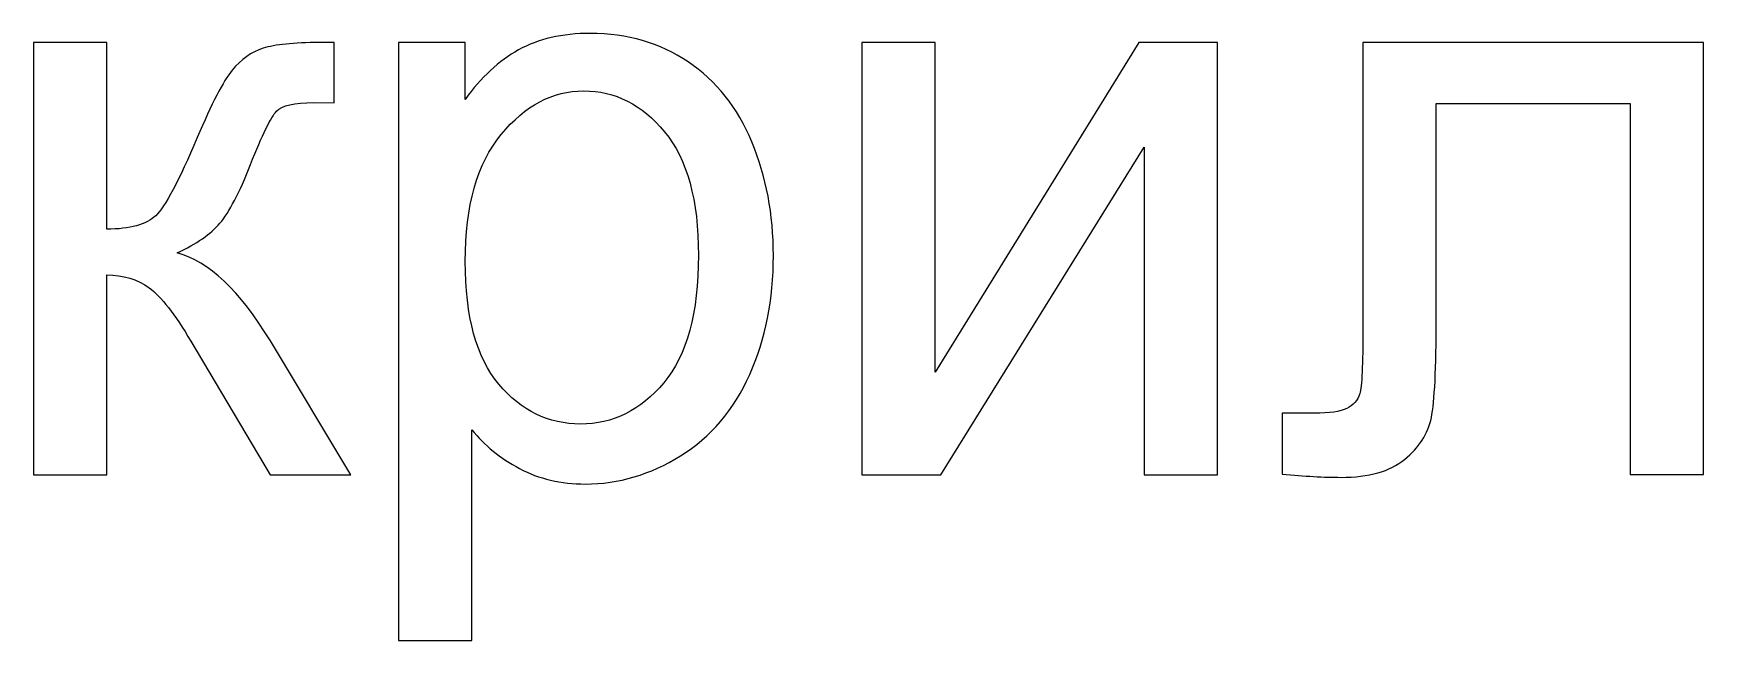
# Model space of a CAD drawing. Header units: centimetres. Extents: x -57 to 189, y -76 to 83.
# Drawn here: x 25.44 to 44.07, y 74.12 to 80.89 of the extents above; entities that cross this region are included whole.
import ezdxf

# ---------------------------------------------------------------- set-up
doc = ezdxf.new("R2010")
doc.units = ezdxf.units.CM
doc.header["$MEASUREMENT"] = 0
doc.layers.add('DEFAULT', color=7, linetype='Continuous')

msp = doc.modelspace()

# ---------------------------------------------------------------- linework, layer by layer
at = {"layer": 'DEFAULT', "color": 250}
for points, knots in [([(29.51312, 74.1174), (29.51312, 74.1174), (29.51312, 80.78754), (29.51312, 80.78754), (29.51312, 80.78754), (29.51312, 80.78754), (30.25631, 80.78754), (30.25631, 80.78754), (30.25631, 80.78754), (30.25631, 80.78754), (30.25631, 80.15428), (30.25631, 80.15428), (30.25631, 80.15428), (30.43127, 80.39891), (30.62946, 80.58316), (30.85086, 80.70548), (30.85086, 80.70548), (31.07073, 80.82779), (31.33858, 80.88973), (31.65289, 80.88973), (31.65289, 80.88973), (32.06474, 80.88973), (32.42705, 80.78444), (32.74136, 80.57232), (32.74136, 80.57232), (33.05566, 80.36175), (33.29255, 80.06293), (33.45358, 79.67895), (33.45358, 79.67895), (33.61306, 79.29342), (33.69357, 78.87227), (33.69357, 78.41243), (33.69357, 78.41243), (33.69357, 77.92161), (33.60531, 77.47879), (33.42881, 77.08397), (33.42881, 77.08397), (33.2523, 76.6907), (32.99528, 76.38878), (32.65775, 76.17821), (32.65775, 76.17821), (32.32176, 75.96919), (31.9672, 75.8639), (31.5956, 75.8639), (31.5956, 75.8639), (31.3231, 75.8639), (31.07847, 75.92119), (30.86325, 76.03576), (30.86325, 76.03576), (30.64649, 76.15034), (30.46998, 76.29433), (30.33063, 76.46929), (30.33063, 76.46929), (30.33063, 76.46929), (30.33063, 74.1174), (30.33063, 74.1174), (30.33063, 74.1174), (30.33063, 74.1174), (29.51312, 74.1174), (29.51312, 74.1174)], [0, 0, 0, 0, 0.0625, 0.0625, 0.0625, 0.0625, 0.125, 0.125, 0.125, 0.125, 0.1875, 0.1875, 0.1875, 0.1875, 0.25, 0.25, 0.25, 0.25, 0.3125, 0.3125, 0.3125, 0.3125, 0.375, 0.375, 0.375, 0.375, 0.4375, 0.4375, 0.4375, 0.4375, 0.5, 0.5, 0.5, 0.5, 0.5625, 0.5625, 0.5625, 0.5625, 0.625, 0.625, 0.625, 0.625, 0.6875, 0.6875, 0.6875, 0.6875, 0.75, 0.75, 0.75, 0.75, 0.8125, 0.8125, 0.8125, 0.8125, 0.875, 0.875, 0.875, 0.875, 1, 1, 1, 1]), ([(25.43951, 80.78754), (25.43951, 80.78754), (26.25702, 80.78754), (26.25702, 80.78754), (26.25702, 80.78754), (26.25702, 80.78754), (26.25702, 78.7066), (26.25702, 78.7066), (26.25702, 78.7066), (26.51714, 78.7066), (26.69984, 78.75615), (26.80512, 78.85679), (26.80512, 78.85679), (26.90886, 78.95588), (27.06214, 79.24542), (27.26652, 79.72694), (27.26652, 79.72694), (27.42755, 80.10783), (27.5576, 80.35865), (27.6567, 80.47942), (27.6567, 80.47942), (27.75734, 80.60019), (27.87191, 80.68225), (28.00197, 80.72406), (28.00197, 80.72406), (28.13358, 80.76586), (28.3426, 80.78754), (28.62904, 80.78754), (28.62904, 80.78754), (28.62904, 80.78754), (28.79316, 80.78754), (28.79316, 80.78754), (28.79316, 80.78754), (28.79316, 80.78754), (28.79316, 80.11402), (28.79316, 80.11402), (28.79316, 80.11402), (28.79316, 80.11402), (28.56556, 80.11867), (28.56556, 80.11867), (28.56556, 80.11867), (28.35034, 80.11867), (28.21254, 80.08615), (28.15216, 80.02267), (28.15216, 80.02267), (28.08868, 79.95609), (27.99113, 79.75791), (27.86107, 79.42812), (27.86107, 79.42812), (27.73721, 79.11226), (27.62418, 78.89395), (27.52045, 78.77318), (27.52045, 78.77318), (27.41826, 78.65241), (27.25878, 78.54248), (27.04356, 78.44184), (27.04356, 78.44184), (27.39503, 78.3474), (27.74185, 78.0207), (28.08248, 77.46021), (28.08248, 77.46021), (28.08248, 77.46021), (28.97896, 75.96609), (28.97896, 75.96609), (28.97896, 75.96609), (28.97896, 75.96609), (28.08093, 75.96609), (28.08093, 75.96609), (28.08093, 75.96609), (28.08093, 75.96609), (27.19685, 77.45557), (27.19685, 77.45557), (27.19685, 77.45557), (27.01879, 77.75749), (26.86396, 77.95567), (26.73235, 78.05167), (26.73235, 78.05167), (26.5992, 78.14766), (26.44127, 78.19566), (26.25702, 78.19566), (26.25702, 78.19566), (26.25702, 78.19566), (26.25702, 75.96609), (26.25702, 75.96609), (26.25702, 75.96609), (26.25702, 75.96609), (25.43951, 75.96609), (25.43951, 75.96609), (25.43951, 75.96609), (25.43951, 75.96609), (25.43951, 80.78754), (25.43951, 80.78754)], [0, 0, 0, 0, 0.04166667, 0.04166667, 0.04166667, 0.04166667, 0.08333333, 0.08333333, 0.08333333, 0.08333333, 0.125, 0.125, 0.125, 0.125, 0.16666667, 0.16666667, 0.16666667, 0.16666667, 0.20833333, 0.20833333, 0.20833333, 0.20833333, 0.25, 0.25, 0.25, 0.25, 0.29166667, 0.29166667, 0.29166667, 0.29166667, 0.33333333, 0.33333333, 0.33333333, 0.33333333, 0.375, 0.375, 0.375, 0.375, 0.41666667, 0.41666667, 0.41666667, 0.41666667, 0.45833333, 0.45833333, 0.45833333, 0.45833333, 0.5, 0.5, 0.5, 0.5, 0.54166667, 0.54166667, 0.54166667, 0.54166667, 0.58333333, 0.58333333, 0.58333333, 0.58333333, 0.625, 0.625, 0.625, 0.625, 0.66666667, 0.66666667, 0.66666667, 0.66666667, 0.70833333, 0.70833333, 0.70833333, 0.70833333, 0.75, 0.75, 0.75, 0.75, 0.79166667, 0.79166667, 0.79166667, 0.79166667, 0.83333333, 0.83333333, 0.83333333, 0.83333333, 0.875, 0.875, 0.875, 0.875, 0.91666667, 0.91666667, 0.91666667, 0.91666667, 1, 1, 1, 1]), ([(34.67984, 80.78754), (34.67984, 80.78754), (35.49735, 80.78754), (35.49735, 80.78754), (35.49735, 80.78754), (35.49735, 80.78754), (35.49735, 77.11029), (35.49735, 77.11029), (35.49735, 77.11029), (35.49735, 77.11029), (37.76873, 80.78754), (37.76873, 80.78754), (37.76873, 80.78754), (37.76873, 80.78754), (38.64662, 80.78754), (38.64662, 80.78754), (38.64662, 80.78754), (38.64662, 80.78754), (38.64662, 75.96609), (38.64662, 75.96609), (38.64662, 75.96609), (38.64662, 75.96609), (37.82911, 75.96609), (37.82911, 75.96609), (37.82911, 75.96609), (37.82911, 75.96609), (37.82911, 79.62011), (37.82911, 79.62011), (37.82911, 79.62011), (37.82911, 79.62011), (35.56083, 75.96609), (35.56083, 75.96609), (35.56083, 75.96609), (35.56083, 75.96609), (34.67984, 75.96609), (34.67984, 75.96609), (34.67984, 75.96609), (34.67984, 75.96609), (34.67984, 80.78754), (34.67984, 80.78754)], [0, 0, 0, 0, 0.09090909, 0.09090909, 0.09090909, 0.09090909, 0.18181818, 0.18181818, 0.18181818, 0.18181818, 0.27272727, 0.27272727, 0.27272727, 0.27272727, 0.36363636, 0.36363636, 0.36363636, 0.36363636, 0.45454545, 0.45454545, 0.45454545, 0.45454545, 0.54545455, 0.54545455, 0.54545455, 0.54545455, 0.63636364, 0.63636364, 0.63636364, 0.63636364, 0.72727273, 0.72727273, 0.72727273, 0.72727273, 0.81818182, 0.81818182, 0.81818182, 0.81818182, 1, 1, 1, 1]), ([(40.26926, 80.78754), (40.26926, 80.78754), (44.06882, 80.78754), (44.06882, 80.78754), (44.06882, 80.78754), (44.06882, 80.78754), (44.06882, 75.97073), (44.06882, 75.97073), (44.06882, 75.97073), (44.06882, 75.97073), (43.25131, 75.97073), (43.25131, 75.97073), (43.25131, 75.97073), (43.25131, 75.97073), (43.25131, 80.10938), (43.25131, 80.10938), (43.25131, 80.10938), (43.25131, 80.10938), (41.08677, 80.10938), (41.08677, 80.10938), (41.08677, 80.10938), (41.08677, 80.10938), (41.08677, 77.71104), (41.08677, 77.71104), (41.08677, 77.71104), (41.08677, 77.1521), (41.06819, 76.7836), (41.03258, 76.604), (41.03258, 76.604), (40.99542, 76.42594), (40.89632, 76.27111), (40.73375, 76.13795), (40.73375, 76.13795), (40.56963, 76.0048), (40.33429, 75.93822), (40.02617, 75.93822), (40.02617, 75.93822), (39.83573, 75.93822), (39.61587, 75.95061), (39.36814, 75.97383), (39.36814, 75.97383), (39.36814, 75.97383), (39.36814, 76.65354), (39.36814, 76.65354), (39.36814, 76.65354), (39.36814, 76.65354), (39.7258, 76.65354), (39.7258, 76.65354), (39.7258, 76.65354), (39.89457, 76.65354), (40.01533, 76.67057), (40.0881, 76.70618), (40.0881, 76.70618), (40.16087, 76.74025), (40.20887, 76.79599), (40.23365, 76.87185), (40.23365, 76.87185), (40.25687, 76.94772), (40.26926, 77.1939), (40.26926, 77.6104), (40.26926, 77.6104), (40.26926, 77.6104), (40.26926, 80.78754), (40.26926, 80.78754)], [0, 0, 0, 0, 0.05882353, 0.05882353, 0.05882353, 0.05882353, 0.11764706, 0.11764706, 0.11764706, 0.11764706, 0.17647059, 0.17647059, 0.17647059, 0.17647059, 0.23529412, 0.23529412, 0.23529412, 0.23529412, 0.29411765, 0.29411765, 0.29411765, 0.29411765, 0.35294118, 0.35294118, 0.35294118, 0.35294118, 0.41176471, 0.41176471, 0.41176471, 0.41176471, 0.47058824, 0.47058824, 0.47058824, 0.47058824, 0.52941176, 0.52941176, 0.52941176, 0.52941176, 0.58823529, 0.58823529, 0.58823529, 0.58823529, 0.64705882, 0.64705882, 0.64705882, 0.64705882, 0.70588235, 0.70588235, 0.70588235, 0.70588235, 0.76470588, 0.76470588, 0.76470588, 0.76470588, 0.82352941, 0.82352941, 0.82352941, 0.82352941, 0.88235294, 0.88235294, 0.88235294, 0.88235294, 1, 1, 1, 1]), ([(30.25631, 78.3474), (30.25631, 77.72962), (30.38173, 77.27287), (30.631, 76.97714), (30.631, 76.97714), (30.88183, 76.68141), (31.1853, 76.53277), (31.54141, 76.53277), (31.54141, 76.53277), (31.90372, 76.53277), (32.21338, 76.68606), (32.4704, 76.99262), (32.4704, 76.99262), (32.72897, 77.29919), (32.85748, 77.77297), (32.85748, 78.41552), (32.85748, 78.41552), (32.85748, 79.02865), (32.73207, 79.48695), (32.47969, 79.79197), (32.47969, 79.79197), (32.22732, 80.09699), (31.92694, 80.24872), (31.57702, 80.24872), (31.57702, 80.24872), (31.2302, 80.24872), (30.92364, 80.08615), (30.65733, 79.76255), (30.65733, 79.76255), (30.38947, 79.43741), (30.25631, 78.96672), (30.25631, 78.3474)], [0, 0, 0, 0, 0.11111111, 0.11111111, 0.11111111, 0.11111111, 0.22222222, 0.22222222, 0.22222222, 0.22222222, 0.33333333, 0.33333333, 0.33333333, 0.33333333, 0.44444444, 0.44444444, 0.44444444, 0.44444444, 0.55555556, 0.55555556, 0.55555556, 0.55555556, 0.66666667, 0.66666667, 0.66666667, 0.66666667, 0.77777778, 0.77777778, 0.77777778, 0.77777778, 1, 1, 1, 1])]:
    msp.add_open_spline(points, degree=3, knots=knots, dxfattribs=at)

doc.saveas('drawing.dxf')
